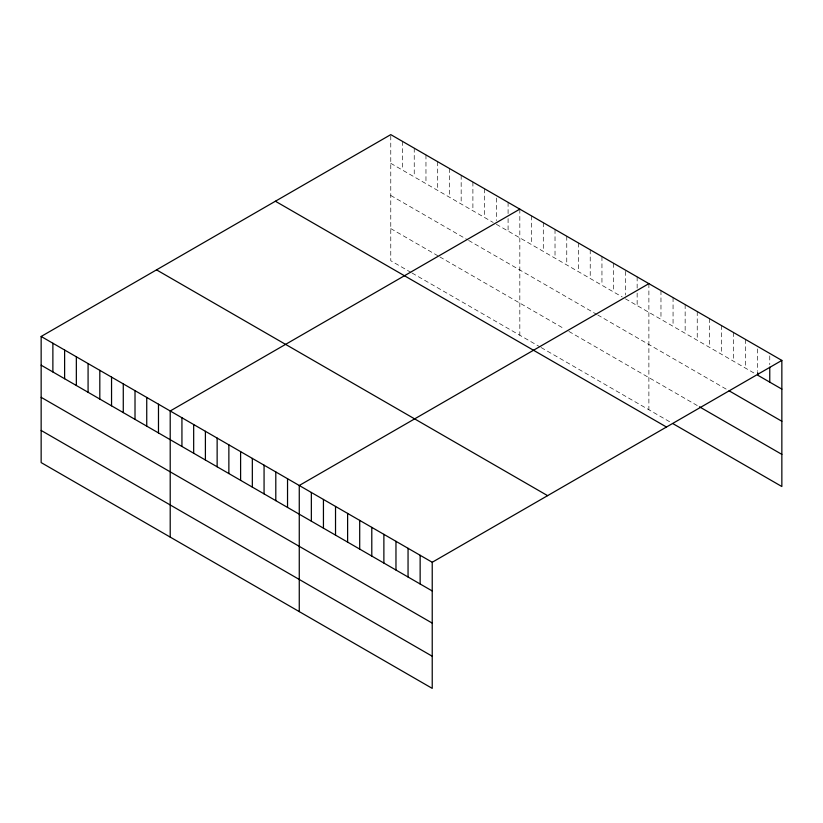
<?xml version="1.0" encoding="UTF-8"?>
<svg xmlns="http://www.w3.org/2000/svg" width="823" height="823" viewBox="0 0 823 823"><rect width="100%" height="100%" fill="white"/><g stroke="black" fill="none" stroke-linecap="round" stroke-linejoin="round"><path stroke-width="0.62" stroke-dasharray="4.12 3.09" d="M390.771 163.335L493.162 222.447M496.362 224.298L622.219 296.959M625.418 298.8L755.473 373.889M390.771 195.473L467.567 239.812M468.626 240.429L596.624 314.324M597.683 314.942L728.005 390.174M390.771 228.599L437.702 255.686M439.832 256.92L564.619 328.963M568.888 331.432L697.235 405.533M411.037 272.444L390.771 260.737L390.771 134.622M412.097 273.051L540.094 346.946M541.153 347.563L670.858 422.446M769.762 355.927L769.762 364.661M757.674 348.952L757.674 371.42M745.587 339.477L745.587 368.179M733.499 332.492L733.499 361.204M721.411 325.517L721.411 354.229M709.323 318.532L709.323 347.244M697.235 311.557L697.235 340.269M685.148 304.582L685.148 333.284M673.06 297.597L673.06 326.309M660.972 290.622L660.972 319.334M648.884 283.647L648.884 409.761M637.146 276.867L637.146 288.101M637.146 293.091L637.146 305.58M625.418 271.343L625.418 295.056M613.68 263.319L613.68 292.031M601.952 256.55L601.952 285.252M590.225 249.77L590.225 278.483M578.487 243.001L578.487 271.713M566.759 236.222L566.759 264.934M555.021 229.452L555.021 258.165M543.293 222.683L543.293 251.385M531.555 215.904L531.555 244.616M519.827 209.135L519.827 335.249M508.089 202.355L508.089 213.589M508.089 218.589L508.089 231.068M496.362 198.086L496.362 220.554M484.634 188.806L484.634 217.519M472.896 182.037L472.896 210.75M461.168 175.268L461.168 203.97M449.43 168.489L449.43 197.201M437.702 161.72L437.702 190.422M425.964 154.94L425.964 183.652M414.236 148.171L414.236 176.873M402.498 141.391L402.498 170.104"/><path stroke-width="1.23" d="M41.15 336.473L432.229 562.263L432.229 688.378L41.15 462.588L41.15 336.473L390.771 134.622L781.85 360.412L781.85 486.527L673.06 423.722M519.827 209.135L170.207 410.986L170.207 537.1M648.884 283.647L299.263 485.488L299.263 611.612M432.229 562.263L781.85 360.412M781.85 389.114L757.674 375.165L757.674 372.665M729.106 390.812L781.85 421.263M699.437 406.799L781.85 454.378M275.396 201.234L666.476 427.024M156.524 269.862L547.604 495.652M41.15 365.186L432.229 590.965M41.15 397.324L432.229 623.114M41.15 430.45L432.229 656.229M769.762 367.161L769.762 382.139M420.142 555.278L420.142 583.991M408.054 548.303L408.054 577.016M395.966 541.328L395.966 570.03M383.878 534.343L383.878 563.055M371.79 527.368L371.79 556.07M359.702 520.383L359.702 549.095M347.615 513.408L347.615 542.12M335.527 506.433L335.527 535.135M323.439 499.448L323.439 528.16M311.351 492.473L311.351 521.185M287.536 478.719L287.536 507.431M275.798 471.949L275.798 500.651M264.07 465.17L264.07 493.882M252.332 458.401L252.332 487.103M240.604 451.621L240.604 480.334M228.866 444.852L228.866 473.564M217.138 438.073L217.138 466.785M205.4 431.303L205.4 460.016M193.672 424.534L193.672 453.236M181.934 417.755L181.934 446.467M158.479 404.206L158.479 432.919M146.741 397.437L146.741 426.149M135.013 390.658L135.013 419.37M123.275 383.888L123.275 412.601M111.547 377.119L111.547 405.821M99.809 370.34L99.809 399.052M88.082 363.571L88.082 392.273M76.344 356.791L76.344 385.503M64.616 350.022L64.616 378.724M52.878 343.242L52.878 371.955"/></g></svg>
